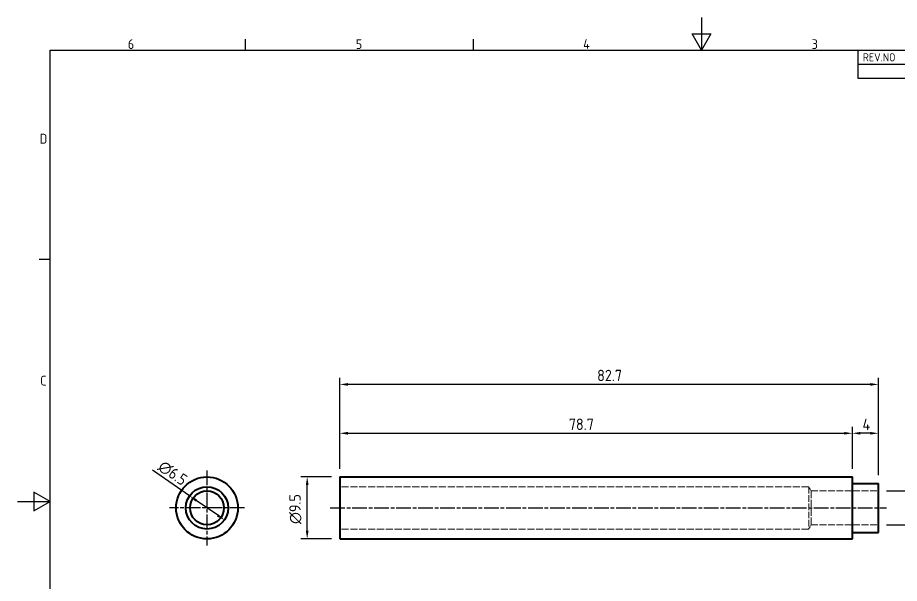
# Model space of a CAD drawing. Header units: millimetres. Extents: x 0 to 210, y 0 to 149.
# Drawn here: x 0 to 135.4, y 61.7 to 148.5 of the extents above; entities that cross this region are included whole.
import ezdxf

# ---------------------------------------------------------------- set-up
doc = ezdxf.new("R2010")
doc.units = ezdxf.units.MM
doc.header["$LTSCALE"] = 0.5
doc.linetypes.add('CHAIN', pattern=[0.35429999999999995, 0.2362, -0.0295, 0.0591, -0.0295])
doc.linetypes.add('DASHED', pattern=[0.2067, 0.1654, -0.0413])
doc.layers.get('0').update_dxf_attribs({"color": 3, "lineweight": 25})
for name, color, linetype, lineweight in [('가려진 것(ISO)', 2, 'DASHED', 18), ('가시적인 것(ISO)', 3, 'Continuous', 40), ('경계(ISO)', 7, 'Continuous', 25), ('기호(ISO)', 5, 'Continuous', 25), ('중심 표식(ISO)', 1, 'Continuous', 25), ('중심선(ISO)', 1, 'Continuous', 25), ('치수(ISO)', 2, 'Continuous', 25)]:
    doc.layers.add(name, color=color, linetype=linetype, lineweight=lineweight)
doc.styles.add('ISO Proportiona M2B', font='isocp.shx')
doc.styles.add('문자 텍스트_M2B', font='isocp.shx')
doc.styles.add('치수 텍스트_PSTEK_POSCO', font='isocp.shx')
doc.dimstyles.new('치수_PSTEK_POSCO', dxfattribs={"dimscale": 0.5, "dimtxt": 3.5, "dimasz": 2.5, "dimexe": 2, "dimexo": 2.5, "dimgap": 1, "dimtad": 1, "dimrnd": 1e-08, "dimdsep": 46, "dimtxsty": '치수 텍스트_PSTEK_POSCO', "dimcen": 0.09, "dimdle": 10, "dimclrd": 7, "dimclre": 7, "dimclrt": 2, "dimadec": 1, "dimazin": 2, "dimtfac": 1, "dimtmove": 0, "dimatfit": 3, "dimfxl": 0, "dimtolj": 1, "dimlwd": -1, "dimlwe": -1, "dimarcsym": 0})

# ---------------------------------------------------------------- blocks, each defined once
blk = doc.blocks.new('경계 Default Border')
at = {"layer": '경계(ISO)'}
for p, q in [((70, 287.0000076293945), (70, 290.4000091552734)), ((140, 287.0000076293945), (140, 290.4000091552734)), ((10, 222.7499961853027), (6.599999666213989, 222.7499961853027))]:
    blk.add_line(p, q, dxfattribs=at)
at = {"layer": '경계(ISO)', "flags": 128}
for points in [[(210, 297.0000076293945), (210, 287.0000076293945), (207.1132469177246, 292.0000076293945), (212.8867530822754, 292.0000076293945), (210, 287.0000076293945)], [(10, 10), (10, 287.0000076293945), (410, 287.0000076293945), (410, 10), (10, 10)], [(0, 148.5000038146973), (10, 148.5000038146973), (5, 151.3867473602295), (5, 145.6132507324219), (10, 148.5000038146973)]]:
    blk.add_lwpolyline(points, dxfattribs=at)
at = {"layer": '경계(ISO)', "color": 2, "char_height": 3.00000011920929, "attachment_point": 7, "style": '문자 텍스트_M2B'}
for s, insert in [('6', (33.83253864943981, 287.3713945155963)), ('5', (103.8325386494398, 287.3713945155963)), ('4', (173.6662693321705, 287.4)), ('3', (243.8325386494398, 287.3713945155963)), ('D', (6.766269272565841, 258.3463944559917)), ('C', (6.932538589835167, 184.0963944559917))]:
    blk.add_mtext(s, dxfattribs=dict(at, insert=insert))
blk = doc.blocks.new('리비전 내역')
at = {"layer": '기호(ISO)'}
for p, q in [((258, 287.0000076293945), (410, 287.0000076293945)), ((258, 287.0000076293945), (258, 282.7200076293945)), ((273, 287.0000076293945), (273, 282.7200076293945)), ((288, 287.0000076293945), (288, 282.7200076293945)), ((365, 287.0000076293945), (365, 282.7200076293945)), ((380, 287.0000076293945), (380, 282.7200076293945)), ((395, 287.0000076293945), (395, 282.7200076293945)), ((410, 287.0000076293945), (410, 282.7200076293945)), ((258, 282.7200076293945), (410, 282.7200076293945)), ((258, 282.7200076293945), (258, 278.4400076293945)), ((273, 282.7200076293945), (273, 278.4400076293945)), ((288, 282.7200076293945), (288, 278.4400076293945)), ((365, 282.7200076293945), (365, 278.4400076293945)), ((380, 282.7200076293945), (380, 278.4400076293945)), ((395, 282.7200076293945), (395, 278.4400076293945)), ((410, 282.7200076293945), (410, 278.4400076293945)), ((258, 278.4400076293945), (410, 278.4400076293945))]:
    blk.add_line(p, q, dxfattribs=at)
at = {"layer": '기호(ISO)', "color": 2, "char_height": 2.5, "attachment_point": 7, "style": 'ISO Proportiona M2B'}
for s, insert in [('REV.NO', (259.5271157026291, 283.5831900503393)), ('DATE', (276.3142317728366, 283.5831900503393)), ('DESCRIPTION OF REVISION', (305.5070204333629, 283.5831900503393)), ('DRA.BY', (366.4757339553204, 283.5831900503393)), ('CH.BY', (382.8642915086117, 283.5831900503393)), ('APP.BY', (396.4777339604404, 283.5831900503393))]:
    blk.add_mtext(s, dxfattribs=dict(at, insert=insert))
blk = doc.blocks.new('*D23')
at = {"layer": 'Defpoints', "color": 0, "transparency": 16777216}
for p in [(49.45818649138118, 92.21993588860174), (49.45818649138118, 78.0243129408266), (132.1581864913812, 77.0243129408266)]:
    blk.add_point(p, dxfattribs=at)
at = {"layer": '치수(ISO)', "color": 7, "transparency": 16777216}
for p, q in [((49.45818649138118, 79.2743129408266), (49.45818649138118, 93.21993588860174)), ((130.9081864913812, 92.21993588860174), (50.70818649138118, 92.21993588860174)), ((132.1581864913812, 78.2743129408266), (132.1581864913812, 93.21993588860174))]:
    blk.add_line(p, q, dxfattribs=at)
for points in [[(50.70818649138118, 92.42826922193507), (50.70818649138118, 92.01160255526841), (49.45818649138118, 92.21993588860174)], [(130.9081864913812, 92.42826922193507), (130.9081864913812, 92.01160255526841), (132.1581864913812, 92.21993588860174)]]:
    blk.add_solid(points, dxfattribs=at)
at = {"layer": '치수(ISO)', "color": 2, "transparency": 16777216, "insert": (88.97068649138117, 93.59510813269623), "char_height": 1.75, "attachment_point": 4, "style": '치수 텍스트_PSTEK_POSCO'}
blk.add_mtext('\\A1;82.7', dxfattribs=at)
blk = doc.blocks.new('*D24')
at = {"layer": 'Defpoints', "color": 0, "transparency": 16777216}
for p in [(128.1581864913812, 84.72322524719793), (49.45818649138118, 78.0243129408266), (128.1581864913812, 78.0243129408266)]:
    blk.add_point(p, dxfattribs=at)
at = {"layer": '치수(ISO)', "color": 7, "transparency": 16777216}
for p, q in [((49.45818649138118, 79.2743129408266), (49.45818649138118, 85.72322524719793)), ((128.1581864913812, 79.2743129408266), (128.1581864913812, 85.72322524719793)), ((50.70818649138118, 84.72322524719793), (126.9081864913812, 84.72322524719793))]:
    blk.add_line(p, q, dxfattribs=at)
for points in [[(50.70818649138118, 84.93155858053126), (50.70818649138118, 84.5148919138646), (49.45818649138118, 84.72322524719793)], [(126.9081864913812, 84.93155858053126), (126.9081864913812, 84.5148919138646), (128.1581864913812, 84.72322524719793)]]:
    blk.add_solid(points, dxfattribs=at)
at = {"layer": '치수(ISO)', "color": 2, "transparency": 16777216, "insert": (84.62068649138118, 86.09822524719793), "char_height": 1.75, "attachment_point": 4, "style": '치수 텍스트_PSTEK_POSCO'}
blk.add_mtext('\\A1;78.7', dxfattribs=at)
blk = doc.blocks.new('*D25')
at = {"layer": 'Defpoints', "color": 0, "transparency": 16777216}
for p in [(128.1581864913812, 84.72322524719793), (128.1581864913812, 78.0243129408266), (132.1581864913812, 77.0243129408266)]:
    blk.add_point(p, dxfattribs=at)
at = {"layer": '치수(ISO)', "color": 7, "transparency": 16777216}
for p, q in [((128.1581864913812, 79.2743129408266), (128.1581864913812, 85.72322524719793)), ((132.1581864913812, 78.2743129408266), (132.1581864913812, 85.72322524719793)), ((130.9081864913812, 84.72322524719793), (129.4081864913812, 84.72322524719793))]:
    blk.add_line(p, q, dxfattribs=at)
for points in [[(129.4081864913812, 84.93155858053126), (129.4081864913812, 84.5148919138646), (128.1581864913812, 84.72322524719793)], [(130.9081864913812, 84.93155858053126), (130.9081864913812, 84.5148919138646), (132.1581864913812, 84.72322524719793)]]:
    blk.add_solid(points, dxfattribs=at)
at = {"layer": '치수(ISO)', "color": 2, "transparency": 16777216, "insert": (129.7206864913812, 86.09822524719793), "char_height": 1.75, "attachment_point": 4, "style": '치수 텍스트_PSTEK_POSCO'}
blk.add_mtext('\\A1;4', dxfattribs=at)
blk = doc.blocks.new('*D27')
at = {"layer": 'Defpoints', "color": 0, "transparency": 16777216}
for p in [(132.1581864913812, 75.87431294082661), (138.4730292843689, 75.87431294082661), (132.1581864913812, 70.67431294082661)]:
    blk.add_point(p, dxfattribs=at)
at = {"layer": '치수(ISO)', "color": 7, "transparency": 16777216}
for p, q in [((133.4081864913812, 75.87431294082661), (139.4730292843689, 75.87431294082661)), ((138.4730292843689, 74.62431294082661), (138.4730292843689, 71.92431294082661)), ((133.4081864913812, 70.67431294082661), (139.4730292843689, 70.67431294082661)), ((138.4730292843689, 70.67431294082661), (138.4730292843689, 63.18069659278186))]:
    blk.add_line(p, q, dxfattribs=at)
for points in [[(138.2646959510356, 74.62431294082661), (138.6813626177023, 74.62431294082661), (138.4730292843689, 75.87431294082661)], [(138.2646959510356, 71.92431294082661), (138.6813626177023, 71.92431294082661), (138.4730292843689, 70.67431294082661)]]:
    blk.add_solid(points, dxfattribs=at)
at = {"layer": '치수(ISO)', "color": 2, "transparency": 16777216, "insert": (137.0978570402744, 63.68069659278188), "char_height": 1.75, "attachment_point": 4, "rotation": 90, "style": '치수 텍스트_PSTEK_POSCO'}
blk.add_mtext('\\A1;Ø5.2', dxfattribs=at)
blk = doc.blocks.new('*D28')
at = {"layer": 'Defpoints', "color": 0, "transparency": 16777216}
for p in [(26.40251669125898, 75.12546329076129), (31.74507876649471, 71.42316259089193)]:
    blk.add_point(p, dxfattribs=at)
at = {"layer": '치수(ISO)', "color": 7, "transparency": 16777216}
for p, q in [((26.40251669125898, 75.12546329076129), (20.69502948108785, 79.08065063255356)), ((30.71766298279554, 72.13514349471296), (27.42993247495816, 74.41348238694026))]:
    blk.add_line(p, q, dxfattribs=at)
for points in [[(27.54859595892832, 74.58471835089011), (27.31126899098799, 74.24224642299039), (26.40251669125898, 75.12546329076129)], [(30.8363264667657, 72.30637945866282), (30.59899949882537, 71.96390753076311), (31.74507876649471, 71.42316259089193)]]:
    blk.add_solid(points, dxfattribs=at)
at = {"layer": '치수(ISO)', "color": 2, "transparency": 16777216, "insert": (21.88917478877065, 79.92601563309422), "char_height": 1.75, "attachment_point": 4, "rotation": 325.2787276948612, "style": '치수 텍스트_PSTEK_POSCO'}
blk.add_mtext('\\A1;∅6.5', dxfattribs=at)
blk = doc.blocks.new('*D29')
at = {"layer": 'Defpoints', "color": 0, "transparency": 16777216}
for p in [(44.45818649138118, 78.0243129408266), (49.45818649138118, 78.0243129408266), (49.45818649138118, 68.52431294082662)]:
    blk.add_point(p, dxfattribs=at)
at = {"layer": '치수(ISO)', "color": 7, "transparency": 16777216}
for p, q in [((48.20818649138118, 78.0243129408266), (43.45818649138118, 78.0243129408266)), ((44.45818649138118, 69.77431294082662), (44.45818649138118, 76.7743129408266)), ((48.20818649138118, 68.52431294082662), (43.45818649138118, 68.52431294082662))]:
    blk.add_line(p, q, dxfattribs=at)
for points in [[(44.24985315804785, 76.7743129408266), (44.66651982471452, 76.7743129408266), (44.45818649138118, 78.0243129408266)], [(44.24985315804785, 69.77431294082662), (44.66651982471452, 69.77431294082662), (44.45818649138118, 68.52431294082662)]]:
    blk.add_solid(points, dxfattribs=at)
at = {"layer": '치수(ISO)', "color": 2, "transparency": 16777216, "insert": (42.64166221482764, 70.81259627173884), "char_height": 1.75, "attachment_point": 4, "rotation": 90, "style": '치수 텍스트_PSTEK_POSCO'}
blk.add_mtext('\\A1;\\fAIGDT|b0|i0;\\H1.7500;\\ln\\fisocp|b0|i0;\\H1.7500;9.5', dxfattribs=at)

msp = doc.modelspace()

# ---------------------------------------------------------------- linework, layer by layer
at = {"layer": '가려진 것(ISO)', "ltscale": 13.14456272125244}
for p, q in [((121.4581864913812, 76.52431294082662), (49.45818649138118, 76.52431294082662)), ((121.4581864913812, 70.0243129408266), (49.45818649138118, 70.0243129408266))]:
    msp.add_line(p, q, dxfattribs=at)
at = {"layer": '가려진 것(ISO)', "ltscale": 12.34902763366699}
msp.add_line((121.4581864913812, 76.52431294082662), (121.4581864913812, 70.0243129408266), dxfattribs=at)
at = {"layer": '가려진 것(ISO)', "ltscale": 2.888607501983643}
for p, q in [((121.8487458937491, 75.87431294082661), (121.4581864913812, 76.52431294082662)), ((121.8487458937491, 70.67431294082661), (121.4581864913812, 70.0243129408266))]:
    msp.add_line(p, q, dxfattribs=at)
at = {"layer": '가려진 것(ISO)', "ltscale": 13.17229652404785}
msp.add_line((121.8487458937491, 75.87431294082661), (121.8487458937491, 70.67431294082661), dxfattribs=at)
at = {"layer": '가려진 것(ISO)', "ltscale": 12.46908664703369}
for p, q in [((121.8487458937491, 75.87431294082661), (132.1581864913812, 75.87431294082661)), ((121.8487458937491, 70.67431294082661), (132.1581864913812, 70.67431294082661))]:
    msp.add_line(p, q, dxfattribs=at)
at = {"layer": '가시적인 것(ISO)'}
for p, q in [((49.45818649138118, 78.02431294082662), (49.45818649138118, 68.5243129408266)), ((49.45818649138118, 78.0243129408266), (128.1581864913812, 78.0243129408266)), ((128.1581864913812, 68.52431294082662), (128.1581864913812, 78.0243129408266)), ((128.1581864913812, 77.0243129408266), (132.1581864913812, 77.0243129408266)), ((132.1581864913812, 69.5243129408266), (132.1581864913812, 77.0243129408266)), ((128.1581864913812, 69.5243129408266), (132.1581864913812, 69.5243129408266)), ((49.45818649138118, 68.52431294082662), (128.1581864913812, 68.52431294082662))]:
    msp.add_line(p, q, dxfattribs=at)
for centre, radius in [((29.07379772887683, 73.2743129408266), 4.750000000000001), ((29.07379772887683, 73.2743129408266), 3.25), ((29.07379772889831, 73.2743129408266), 2.6)]:
    msp.add_circle(centre, radius, dxfattribs=at)
at = {"layer": '중심 표식(ISO)', "linetype": 'CHAIN', "ltscale": 19.05165100097656}
for p, q in [((29.07379772887683, 79.02431294082662), (29.07379772887683, 67.5243129408266)), ((34.82379772887683, 73.2743129408266), (23.32379772887683, 73.2743129408266))]:
    msp.add_line(p, q, dxfattribs=at)
at = {"layer": '중심선(ISO)', "linetype": 'CHAIN', "ltscale": 19.05165100097656}
msp.add_line((48.00323744246603, 73.2743129408266), (133.3982128317755, 73.2743129408266), dxfattribs=at)

# ---------------------------------------------------------------- block references
at = {"xscale": 0.5, "yscale": 0.5, "zscale": 0.5}
msp.add_blockref('경계 Default Border', (0, 0), dxfattribs=at)
at = {"layer": '기호(ISO)', "xscale": 0.5, "yscale": 0.5, "zscale": 0.5}
msp.add_blockref('리비전 내역', (0, 0), dxfattribs=at)

# ---------------------------------------------------------------- dimensions: what is measured, and where the dimension line sits
at = {"layer": '치수(ISO)', "color": 7}
for base, p1, p2, picture, middle in [((49.45818649138118, 92.21993588860174), (132.1581864913812, 77.0243129408266), (49.45818649138118, 78.0243129408266), '*D23', (90.80818649138118, 92.21993588860174)), ((128.1581864913812, 84.72322524719793), (49.45818649138118, 78.0243129408266), (128.1581864913812, 78.0243129408266), '*D24', (86.45818649138118, 84.72322524719793)), ((128.1581864913812, 84.72322524719793), (132.1581864913812, 77.0243129408266), (128.1581864913812, 78.0243129408266), '*D25', (130.1581864913812, 84.72322524719793))]:
    dim = msp.add_linear_dim(base=base, p1=p1, p2=p2, angle=180, dimstyle='치수_PSTEK_POSCO', override={"dimdec": 2, "dimtp": 0, "dimtm": -0, "dimtdec": 2, "dimtofl": 0, "dimatfit": 1}, dxfattribs=at)
    dim.commit()
    dim.dimension.update_dxf_attribs({"geometry": picture, "text_midpoint": middle, "dimtype": 160})
dim = msp.add_diameter_dim_2p(p1=(31.74507876649471, 71.42316259089193), p2=(26.40251669125898, 75.12546329076129), dimstyle='치수_PSTEK_POSCO', override={"dimdec": 2, "dimlfac": 1, "dimtp": 0, "dimtm": -0, "dimtdec": 2, "dimatfit": 2}, dxfattribs=at)
dim.commit()
dim.dimension.update_dxf_attribs({"geometry": '*D28', "text_midpoint": (22.7899250749495, 77.62892516561735), "dimtype": 163})
for base, p1, p2, text, override, picture, middle in [((44.45818649138118, 78.0243129408266), (49.45818649138118, 68.52431294082662), (49.45818649138118, 78.0243129408266), '\\fAIGDT|b0|i0;\\H1.7500;\\ln\\fisocp|b0|i0;\\H1.7500;<>', {"dimdec": 2, "dimtp": 0, "dimtm": -0, "dimtdec": 2, "dimtofl": 0, "dimatfit": 1}, '*D29', (44.45818649138118, 73.2743129408266)), ((138.4730292843689, 75.87431294082661), (132.1581864913812, 70.67431294082661), (132.1581864913812, 75.87431294082661), 'Ø<>', {"dimdec": 2, "dimtp": 0, "dimtm": -0, "dimtdec": 2, "dimtofl": 0, "dimatfit": 2}, '*D27', (138.4730292843689, 65.70199826601022))]:
    dim = msp.add_linear_dim(base=base, p1=p1, p2=p2, angle=90, text=text, dimstyle='치수_PSTEK_POSCO', override=override, dxfattribs=at)
    dim.commit()
    dim.dimension.update_dxf_attribs({"geometry": picture, "text_midpoint": middle, "dimtype": 160})

doc.saveas('drawing.dxf')
